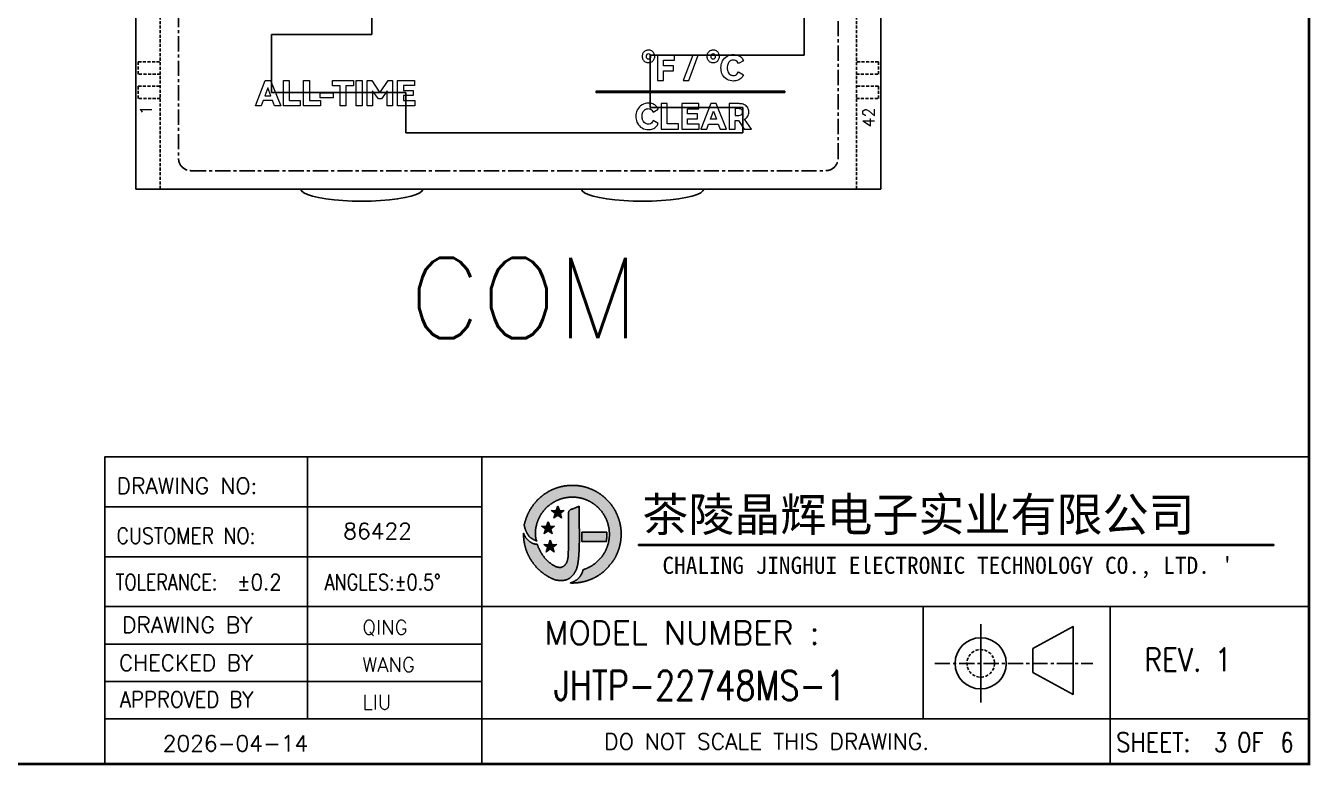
# Model space of a CAD drawing. Header units: millimetres. Extents: x 426 to 1899, y -1707 to -647.
# Drawn here: x 1060.4 to 1165.6, y -924.1 to -863.6 of the extents above; entities that cross this region are included whole.
import ezdxf
from ezdxf.enums import TextEntityAlignment as Align

# ---------------------------------------------------------------- set-up
doc = ezdxf.new("R2010")
doc.units = ezdxf.units.MM
doc.linetypes.add('CENTER', pattern=[2, 1.25, -0.25, 0.25, -0.25])
doc.linetypes.add('HIDDEN', pattern=[0.375, 0.25, -0.125])
for name, color, linetype in [('C', 1, 'Continuous'), ('COM', 1, 'Continuous'), ('SEG', 42, 'Continuous'), ('SPEC', 2, 'Continuous'), ('触摸键', 6, 'Continuous')]:
    doc.layers.add(name, color=color, linetype=linetype)
doc.styles.add('1', font='simhei_0.ttf', dxfattribs={"height": 3})
doc.styles.add('ROMANS', font='ROMANS.shx', dxfattribs={"bigfont": 'AllInOneBig.shx'})
doc.styles.get("Standard").update_dxf_attribs({"font": 'txt', "bigfont": 'AllInOneBig.shx'})

# ---------------------------------------------------------------- blocks, each defined once
blk = doc.blocks.new('3')
h = blk.add_hatch(color=150)
h.set_gradient(color1=(59, 131, 247), color2=(30, 113, 246), rotation=15, tint=0.18, name='INVCYLINDER')
edge = h.paths.add_edge_path()
edge.add_spline(control_points=[(5.763, 2.63), (5.816, 2.674), (6.505, 3.355), (6.687, 3.775), (6.957, 4.297), (7.1, 4.883), (7.1, 5.469), (7.1, 5.572), (7.095, 5.679), (7.087, 5.787), (7.008, 6.704), (6.591, 7.554), (5.912, 8.181), (5.229, 8.811), (4.34, 9.158), (3.411, 9.158), (1.74, 9.158), (0.326, 8.042), (-0.126, 6.516), (-0.126, 6.515), (-0.23, 6.195), (-0.23, 6.195), (-0.214, 6.083), (-0.195, 5.786), (0.102, 5.36), (0.244, 5.157), (0.518, 5.04), (0.715, 4.954), (0.616, 5.166), (0.612, 5.493), (0.616, 5.633), (0.701, 7.111), (1.929, 8.269), (3.411, 8.269), (4.03, 8.269), (4.617, 8.07), (5.108, 7.695), (5.423, 7.455), (5.688, 7.145), (5.876, 6.798), (6.071, 6.435), (6.184, 6.03), (6.206, 5.618), (6.209, 5.568), (6.211, 5.519), (6.211, 5.469), (6.211, 5.283), (6.192, 5.097), (6.156, 4.915), (6.155, 4.912), (6.155, 4.909), (6.154, 4.907), (5.969, 3.998), (5.345, 3.241), (4.486, 2.884), (4.394, 2.845), (4.306, 2.815), (4.218, 2.788), (4.183, 2.609), (4.009, 2.003), (3.245, 1.784), (3.301, 1.782), (3.356, 1.78), (3.411, 1.78), (4.267, 1.78), (5.102, 2.082), (5.763, 2.63)], knot_values=[0, 0, 0, 0, 1, 1, 1, 2, 2, 2, 3, 3, 3, 4, 4, 4, 5, 5, 5, 6, 6, 6, 7, 7, 7, 8, 8, 8, 9, 9, 9, 10, 10, 10, 11, 11, 11, 12, 12, 12, 13, 13, 13, 14, 14, 14, 15, 15, 15, 16, 16, 16, 17, 17, 17, 18, 18, 18, 19, 19, 19, 20, 20, 20, 21, 21, 21, 22, 22, 22, 22], degree=3, periodic=0)
h = blk.add_hatch(color=150)
h.set_gradient(color1=(44, 122, 246), color2=(30, 113, 246), rotation=15, tint=0.18, name='INVCYLINDER')
edge = h.paths.add_edge_path()
edge.add_spline(control_points=[(3.652, 2.68), (3.652, 2.68), (3.652, 2.68), (3.652, 2.68), (3.654, 2.683), (3.655, 2.686), (3.657, 2.69), (3.704, 2.785), (3.733, 2.868), (3.75, 2.921), (3.754, 2.935), (3.759, 2.948), (3.763, 2.962), (3.763, 2.964), (3.764, 2.966), (3.764, 2.967), (3.796, 3.083), (3.823, 3.221), (3.847, 3.385), (3.847, 3.385), (3.849, 3.405), (3.849, 3.405), (3.876, 3.596), (3.897, 3.823), (3.912, 4.081), (3.912, 4.081), (3.913, 4.111), (3.913, 4.111), (3.928, 4.368), (3.936, 4.64), (3.939, 4.915), (3.943, 5.151), (3.943, 5.388), (3.941, 5.618), (3.938, 6.003), (3.929, 6.366), (3.922, 6.665), (3.916, 6.944), (3.911, 7.165), (3.913, 7.282), (3.913, 7.282), (3.919, 7.585), (3.919, 7.585), (3.919, 7.585), (3.64, 7.467), (3.64, 7.467), (3.599, 7.45), (3.564, 7.432), (3.526, 7.413), (3.495, 7.398), (3.453, 7.377), (3.438, 7.375), (3.317, 7.365), (3.112, 7.302), (3.111, 6.997), (3.111, 6.997), (3.111, 6.723), (3.111, 6.723), (3.111, 6.301), (3.112, 5.483), (3.11, 4.819), (3.109, 4.361), (3.106, 4.043), (3.102, 3.898), (3.101, 3.862), (3.101, 3.837), (3.1, 3.826), (3.069, 3.576), (3.025, 3.316), (2.848, 3.132), (2.736, 3.015), (2.608, 2.958), (2.456, 2.958), (2.319, 2.958), (2.17, 3.005), (2.01, 3.097), (1.496, 3.395), (1.117, 3.843), (0.851, 4.467), (0.818, 4.546), (0.789, 4.625), (0.762, 4.704), (0.246, 4.695), (-0.101, 5.196), (-0.101, 5.196), (-0.188, 5.32), (-0.242, 5.437), (-0.277, 5.541), (-0.277, 5.517), (-0.278, 5.493), (-0.278, 5.469), (-0.278, 3.935), (0.688, 2.545), (2.127, 2.01), (2.127, 2.01), (2.458, 1.948), (2.695, 1.968), (3.231, 2.019), (3.512, 2.398), (3.652, 2.68)], knot_values=[0, 0, 0, 0, 1, 1, 1, 2, 2, 2, 3, 3, 3, 4, 4, 4, 5, 5, 5, 6, 6, 6, 7, 7, 7, 8, 8, 8, 9, 9, 9, 10, 10, 10, 11, 11, 11, 12, 12, 12, 13, 13, 13, 14, 14, 14, 15, 15, 15, 16, 16, 16, 17, 17, 17, 18, 18, 18, 19, 19, 19, 20, 20, 20, 21, 21, 21, 22, 22, 22, 23, 23, 23, 24, 24, 24, 25, 25, 25, 26, 26, 26, 27, 27, 27, 28, 28, 28, 29, 29, 29, 30, 30, 30, 31, 31, 31, 32, 32, 32, 33, 33, 33, 33], degree=3, periodic=0)
h = blk.add_hatch(color=150)
h.set_gradient(color1=(40, 119, 246), color2=(10, 96, 235), centered=1, tint=0.79, name='SPHERICAL')
edge = h.paths.add_edge_path()
edge.add_spline(control_points=[(6.019, 5.618), (6.019, 5.618), (4.128, 5.618), (4.128, 5.618), (4.13, 5.388), (4.13, 5.151), (4.127, 4.915), (4.127, 4.915), (5.968, 4.915), (5.968, 4.915), (6.005, 5.097), (6.023, 5.283), (6.023, 5.469), (6.023, 5.519), (6.021, 5.568), (6.019, 5.618)], knot_values=[0, 0, 0, 0, 1, 1, 1, 2, 2, 2, 3, 3, 3, 4, 4, 4, 5, 5, 5, 5], degree=3, periodic=0)
h = blk.add_hatch(color=150)
h.set_gradient(color1=(59, 131, 247), color2=(30, 113, 246), rotation=15, tint=0.18, name='INVCYLINDER')
h.paths.add_polyline_path([(8.414, 4.615), (8.414, 4.681), (56.419, 4.681), (56.419, 4.615)])
at = {"layer": 'SEG', "true_color": 0xe50011}
h = blk.add_hatch(color=12, dxfattribs=at)
h.dxf.hatch_style = 2
h.paths.add_polyline_path([(2.302, 7.613), (2.426, 7.272), (2.788, 7.26), (2.502, 7.037), (2.602, 6.688), (2.302, 6.891), (2.001, 6.688), (2.101, 7.037), (1.815, 7.26), (2.178, 7.272)])
h = blk.add_hatch(color=12, dxfattribs=at)
h.dxf.hatch_style = 2
h.paths.add_polyline_path([(1.744, 5.048), (1.868, 4.707), (2.23, 4.694), (1.944, 4.472), (2.044, 4.123), (1.744, 4.326), (1.443, 4.123), (1.543, 4.472), (1.257, 4.694), (1.62, 4.707)])
at = {"layer": '触摸键', "true_color": 0xe50011}
h = blk.add_hatch(color=12, dxfattribs=at)
h.dxf.hatch_style = 2
h.paths.add_polyline_path([(1.575, 6.431), (1.699, 6.091), (2.061, 6.078), (1.775, 5.855), (1.875, 5.507), (1.575, 5.709), (1.274, 5.507), (1.374, 5.855), (1.088, 6.078), (1.451, 6.091)])
at = {"color": 152, "true_color": 0x0852c9}
for points in [[(5.763, 2.63), (5.789, 2.654), (5.815, 2.678), (5.84, 2.703), (5.865, 2.728), (5.89, 2.753), (5.914, 2.779), (5.939, 2.804), (5.963, 2.829), (5.988, 2.855), (6.012, 2.881), (6.036, 2.906), (6.06, 2.932), (6.084, 2.958), (6.108, 2.984), (6.131, 3.011), (6.155, 3.037), (6.178, 3.063), (6.202, 3.09), (6.225, 3.117), (6.248, 3.143), (6.271, 3.17), (6.293, 3.197), (6.316, 3.224), (6.338, 3.252), (6.361, 3.279), (6.383, 3.307), (6.404, 3.334), (6.426, 3.362), (6.447, 3.39), (6.469, 3.419), (6.489, 3.447), (6.51, 3.476), (6.53, 3.505), (6.55, 3.534), (6.57, 3.563), (6.589, 3.593), (6.607, 3.623), (6.625, 3.654), (6.642, 3.684), (6.659, 3.716), (6.674, 3.747), (6.687, 3.775), (6.703, 3.806), (6.719, 3.838), (6.734, 3.869), (6.749, 3.901), (6.764, 3.933), (6.779, 3.966), (6.793, 3.998), (6.807, 4.03), (6.821, 4.063), (6.834, 4.096), (6.847, 4.128), (6.859, 4.161), (6.872, 4.194), (6.884, 4.228), (6.896, 4.261), (6.907, 4.294), (6.918, 4.328), (6.929, 4.362), (6.939, 4.395), (6.949, 4.429), (6.959, 4.463), (6.969, 4.497), (6.978, 4.531), (6.987, 4.565), (6.995, 4.6), (7.003, 4.634), (7.011, 4.668), (7.019, 4.703), (7.026, 4.737), (7.033, 4.772), (7.039, 4.807), (7.046, 4.841), (7.051, 4.876), (7.057, 4.911), (7.062, 4.946), (7.067, 4.981), (7.072, 5.016), (7.076, 5.051), (7.08, 5.086), (7.083, 5.121), (7.086, 5.157), (7.089, 5.192), (7.092, 5.227), (7.094, 5.262), (7.096, 5.297), (7.097, 5.333), (7.099, 5.368), (7.099, 5.403), (7.1, 5.439), (7.1, 5.469), (7.1, 5.505), (7.099, 5.54), (7.098, 5.575), (7.097, 5.61), (7.096, 5.646), (7.094, 5.681), (7.092, 5.716), (7.089, 5.751), (7.087, 5.787), (7.087, 5.787), (7.083, 5.822), (7.08, 5.857), (7.076, 5.892), (7.072, 5.927), (7.067, 5.962), (7.062, 5.997), (7.057, 6.032), (7.052, 6.067), (7.046, 6.102), (7.04, 6.137), (7.033, 6.171), (7.026, 6.206), (7.019, 6.24), (7.012, 6.275), (7.004, 6.309), (6.996, 6.344), (6.987, 6.378), (6.978, 6.412), (6.969, 6.446), (6.96, 6.48), (6.95, 6.514), (6.94, 6.548), (6.929, 6.582), (6.918, 6.615), (6.907, 6.649), (6.896, 6.682), (6.884, 6.716), (6.872, 6.749), (6.859, 6.782), (6.847, 6.815), (6.834, 6.848), (6.82, 6.88), (6.807, 6.913), (6.793, 6.945), (6.778, 6.977), (6.764, 7.01), (6.749, 7.042), (6.734, 7.074), (6.718, 7.105), (6.702, 7.137), (6.686, 7.168), (6.67, 7.199), (6.653, 7.231), (6.636, 7.262), (6.619, 7.292), (6.601, 7.323), (6.583, 7.353), (6.565, 7.384), (6.547, 7.414), (6.528, 7.444), (6.509, 7.473), (6.489, 7.503), (6.47, 7.532), (6.45, 7.561), (6.43, 7.59), (6.409, 7.619), (6.389, 7.648), (6.368, 7.676), (6.346, 7.704), (6.325, 7.732), (6.303, 7.76), (6.281, 7.787), (6.259, 7.815), (6.236, 7.842), (6.213, 7.869), (6.19, 7.896), (6.167, 7.922), (6.143, 7.948), (6.119, 7.974), (6.095, 8), (6.071, 8.026), (6.046, 8.051), (6.021, 8.076), (5.996, 8.101), (5.971, 8.126), (5.945, 8.15), (5.92, 8.174), (5.912, 8.181), (5.886, 8.205), (5.86, 8.228), (5.833, 8.252), (5.807, 8.275), (5.78, 8.298), (5.752, 8.32), (5.725, 8.342), (5.698, 8.364), (5.67, 8.386), (5.642, 8.408), (5.613, 8.429), (5.585, 8.45), (5.556, 8.471), (5.528, 8.491), (5.499, 8.511), (5.469, 8.531), (5.44, 8.551), (5.411, 8.57), (5.381, 8.589), (5.351, 8.608), (5.321, 8.626), (5.29, 8.644), (5.26, 8.662), (5.229, 8.68), (5.199, 8.697), (5.168, 8.714), (5.136, 8.731), (5.105, 8.747), (5.074, 8.763), (5.042, 8.779), (5.01, 8.794), (4.979, 8.809), (4.947, 8.824), (4.914, 8.839), (4.882, 8.853), (4.85, 8.867), (4.817, 8.881), (4.784, 8.894), (4.751, 8.907), (4.719, 8.92), (4.685, 8.932), (4.652, 8.944), (4.619, 8.956), (4.586, 8.967), (4.552, 8.978), (4.518, 8.989), (4.485, 8.999), (4.451, 9.009), (4.417, 9.019), (4.383, 9.029), (4.349, 9.038), (4.315, 9.047), (4.28, 9.055), (4.246, 9.063), (4.211, 9.071), (4.177, 9.078), (4.142, 9.086), (4.108, 9.092), (4.073, 9.099), (4.038, 9.105), (4.003, 9.111), (3.969, 9.116), (3.934, 9.121), (3.899, 9.126), (3.864, 9.131), (3.829, 9.135), (3.793, 9.139), (3.758, 9.142), (3.723, 9.145), (3.688, 9.148), (3.653, 9.151), (3.617, 9.153), (3.582, 9.154), (3.547, 9.156), (3.512, 9.157), (3.476, 9.158), (3.441, 9.158), (3.411, 9.158), (3.375, 9.158), (3.34, 9.158), (3.305, 9.157), (3.27, 9.156), (3.234, 9.154), (3.199, 9.152), (3.164, 9.15), (3.129, 9.148), (3.093, 9.145), (3.058, 9.142), (3.023, 9.138), (2.988, 9.134), (2.953, 9.13), (2.918, 9.126), (2.883, 9.121), (2.848, 9.116), (2.813, 9.11), (2.778, 9.104), (2.744, 9.098), (2.709, 9.091), (2.674, 9.084), (2.64, 9.077), (2.605, 9.07), (2.571, 9.062), (2.536, 9.054), (2.502, 9.045), (2.468, 9.036), (2.434, 9.027), (2.4, 9.018), (2.366, 9.008), (2.332, 8.997), (2.298, 8.987), (2.265, 8.976), (2.231, 8.965), (2.198, 8.954), (2.165, 8.942), (2.132, 8.93), (2.098, 8.917), (2.066, 8.904), (2.033, 8.891), (2, 8.878), (1.968, 8.864), (1.935, 8.85), (1.903, 8.836), (1.871, 8.821), (1.839, 8.806), (1.807, 8.791), (1.775, 8.775), (1.744, 8.76), (1.712, 8.743), (1.681, 8.727), (1.65, 8.71), (1.619, 8.693), (1.588, 8.676), (1.558, 8.658), (1.527, 8.64), (1.497, 8.622), (1.467, 8.603), (1.437, 8.585), (1.407, 8.565), (1.378, 8.546), (1.349, 8.526), (1.32, 8.506), (1.291, 8.486), (1.262, 8.466), (1.233, 8.445), (1.205, 8.424), (1.177, 8.403), (1.149, 8.381), (1.121, 8.359), (1.093, 8.337), (1.066, 8.315), (1.039, 8.292), (1.012, 8.269), (0.985, 8.246), (0.959, 8.223), (0.933, 8.199), (0.907, 8.175), (0.881, 8.151), (0.855, 8.127), (0.83, 8.102), (0.805, 8.077), (0.78, 8.052), (0.756, 8.027), (0.731, 8.001), (0.707, 7.976), (0.683, 7.95), (0.659, 7.923), (0.636, 7.897), (0.613, 7.87), (0.59, 7.843), (0.567, 7.816), (0.545, 7.789), (0.523, 7.761), (0.501, 7.734), (0.48, 7.706), (0.458, 7.678), (0.437, 7.649), (0.416, 7.621), (0.396, 7.592), (0.376, 7.563), (0.356, 7.534), (0.336, 7.505), (0.317, 7.475), (0.298, 7.445), (0.279, 7.415), (0.26, 7.385), (0.242, 7.355), (0.224, 7.325), (0.206, 7.294), (0.189, 7.263), (0.172, 7.233), (0.155, 7.202), (0.139, 7.17), (0.123, 7.139), (0.107, 7.107), (0.091, 7.076), (0.076, 7.044), (0.061, 7.012), (0.046, 6.98), (0.032, 6.948), (0.018, 6.915), (0.004, 6.883), (-0.009, 6.85), (-0.022, 6.817), (-0.035, 6.784), (-0.048, 6.751), (-0.06, 6.718), (-0.072, 6.685), (-0.083, 6.651), (-0.094, 6.618), (-0.105, 6.584), (-0.116, 6.551), (-0.126, 6.517), (-0.126, 6.516), (-0.137, 6.482), (-0.148, 6.449), (-0.159, 6.415), (-0.17, 6.381), (-0.181, 6.348), (-0.192, 6.314), (-0.202, 6.281), (-0.213, 6.247), (-0.224, 6.214), (-0.23, 6.195), (-0.226, 6.16), (-0.221, 6.125), (-0.215, 6.09), (-0.209, 6.055), (-0.202, 6.02), (-0.194, 5.986), (-0.186, 5.952), (-0.176, 5.918), (-0.166, 5.884), (-0.155, 5.851), (-0.143, 5.817), (-0.13, 5.784), (-0.117, 5.752), (-0.103, 5.719), (-0.088, 5.687), (-0.073, 5.655), (-0.057, 5.624), (-0.041, 5.592), (-0.024, 5.561), (-0.007, 5.531), (0.011, 5.5), (0.03, 5.47), (0.049, 5.44), (0.068, 5.411), (0.087, 5.381), (0.102, 5.36), (0.123, 5.331), (0.146, 5.304), (0.17, 5.278), (0.195, 5.253), (0.222, 5.23), (0.249, 5.207), (0.277, 5.186), (0.306, 5.165), (0.335, 5.146), (0.365, 5.127), (0.395, 5.109), (0.426, 5.091), (0.457, 5.074), (0.488, 5.058), (0.52, 5.042), (0.552, 5.027), (0.584, 5.012), (0.616, 4.998), (0.648, 4.983), (0.68, 4.969), (0.713, 4.955), (0.715, 4.954), (0.701, 4.986), (0.689, 5.019), (0.678, 5.053), (0.668, 5.087), (0.659, 5.121), (0.652, 5.155), (0.645, 5.19), (0.639, 5.225), (0.634, 5.26), (0.63, 5.295), (0.626, 5.33), (0.623, 5.365), (0.62, 5.4), (0.618, 5.436), (0.617, 5.471), (0.616, 5.506), (0.615, 5.541), (0.615, 5.577), (0.616, 5.612), (0.616, 5.633), (0.618, 5.668), (0.621, 5.703), (0.624, 5.739), (0.628, 5.774), (0.632, 5.809), (0.636, 5.844), (0.641, 5.879), (0.647, 5.914), (0.652, 5.948), (0.658, 5.983), (0.665, 6.018), (0.672, 6.052), (0.68, 6.087), (0.688, 6.121), (0.696, 6.156), (0.705, 6.19), (0.714, 6.224), (0.724, 6.258), (0.734, 6.292), (0.745, 6.325), (0.756, 6.359), (0.767, 6.392), (0.779, 6.426), (0.791, 6.459), (0.804, 6.492), (0.817, 6.524), (0.831, 6.557), (0.844, 6.589), (0.859, 6.622), (0.874, 6.654), (0.889, 6.686), (0.904, 6.717), (0.92, 6.749), (0.937, 6.78), (0.953, 6.811), (0.971, 6.842), (0.988, 6.873), (1.006, 6.903), (1.024, 6.933), (1.043, 6.963), (1.062, 6.993), (1.081, 7.023), (1.101, 7.052), (1.121, 7.081), (1.142, 7.109), (1.163, 7.138), (1.184, 7.166), (1.206, 7.194), (1.228, 7.222), (1.25, 7.249), (1.273, 7.276), (1.296, 7.303), (1.319, 7.329), (1.343, 7.356), (1.367, 7.382), (1.391, 7.407), (1.416, 7.433), (1.44, 7.458), (1.466, 7.482), (1.491, 7.507), (1.517, 7.531), (1.543, 7.554), (1.57, 7.578), (1.596, 7.601), (1.623, 7.624), (1.651, 7.646), (1.678, 7.668), (1.706, 7.69), (1.734, 7.711), (1.763, 7.732), (1.791, 7.753), (1.82, 7.773), (1.85, 7.793), (1.879, 7.812), (1.909, 7.831), (1.938, 7.85), (1.969, 7.869), (1.999, 7.887), (2.03, 7.904), (2.06, 7.922), (2.091, 7.938), (2.123, 7.955), (2.154, 7.971), (2.186, 7.987), (2.217, 8.002), (2.25, 8.017), (2.282, 8.031), (2.314, 8.045), (2.347, 8.059), (2.379, 8.072), (2.412, 8.085), (2.445, 8.097), (2.479, 8.109), (2.512, 8.121), (2.545, 8.132), (2.579, 8.143), (2.613, 8.153), (2.647, 8.163), (2.681, 8.172), (2.715, 8.181), (2.749, 8.19), (2.784, 8.198), (2.818, 8.206), (2.853, 8.213), (2.887, 8.22), (2.922, 8.226), (2.957, 8.232), (2.992, 8.238), (3.027, 8.243), (3.062, 8.247), (3.097, 8.251), (3.132, 8.255), (3.167, 8.258), (3.202, 8.261), (3.237, 8.264), (3.273, 8.265), (3.308, 8.267), (3.343, 8.268), (3.378, 8.269), (3.411, 8.269), (3.446, 8.269), (3.482, 8.268), (3.517, 8.267), (3.552, 8.265), (3.587, 8.263), (3.623, 8.261), (3.658, 8.258), (3.693, 8.255), (3.728, 8.251), (3.763, 8.247), (3.798, 8.243), (3.833, 8.237), (3.868, 8.232), (3.903, 8.226), (3.937, 8.22), (3.972, 8.213), (4.007, 8.206), (4.041, 8.198), (4.075, 8.19), (4.11, 8.181), (4.144, 8.172), (4.178, 8.163), (4.212, 8.153), (4.246, 8.143), (4.279, 8.132), (4.313, 8.121), (4.346, 8.109), (4.379, 8.097), (4.412, 8.085), (4.445, 8.072), (4.478, 8.059), (4.51, 8.045), (4.543, 8.031), (4.575, 8.016), (4.607, 8.001), (4.639, 7.986), (4.67, 7.97), (4.702, 7.954), (4.733, 7.938), (4.764, 7.921), (4.795, 7.903), (4.825, 7.886), (4.856, 7.868), (4.886, 7.849), (4.916, 7.83), (4.945, 7.811), (4.975, 7.791), (5.004, 7.771), (5.033, 7.751), (5.061, 7.73), (5.089, 7.709), (5.108, 7.695), (5.136, 7.674), (5.164, 7.652), (5.191, 7.629), (5.218, 7.607), (5.245, 7.584), (5.272, 7.56), (5.298, 7.537), (5.324, 7.513), (5.349, 7.488), (5.375, 7.464), (5.4, 7.439), (5.424, 7.414), (5.449, 7.388), (5.473, 7.362), (5.496, 7.336), (5.52, 7.31), (5.543, 7.283), (5.566, 7.256), (5.588, 7.229), (5.61, 7.201), (5.632, 7.173), (5.653, 7.145), (5.674, 7.117), (5.695, 7.088), (5.715, 7.059), (5.735, 7.03), (5.754, 7.001), (5.774, 6.971), (5.792, 6.941), (5.811, 6.911), (5.829, 6.881), (5.847, 6.85), (5.864, 6.819), (5.876, 6.798), (5.892, 6.767), (5.908, 6.735), (5.924, 6.704), (5.94, 6.672), (5.955, 6.64), (5.969, 6.608), (5.983, 6.575), (5.997, 6.543), (6.01, 6.51), (6.023, 6.477), (6.036, 6.444), (6.048, 6.411), (6.059, 6.378), (6.07, 6.344), (6.081, 6.31), (6.092, 6.277), (6.101, 6.243), (6.111, 6.209), (6.12, 6.175), (6.129, 6.14), (6.137, 6.106), (6.145, 6.072), (6.152, 6.037), (6.159, 6.003), (6.165, 5.968), (6.171, 5.933), (6.177, 5.898), (6.182, 5.863), (6.187, 5.828), (6.191, 5.793), (6.195, 5.758), (6.199, 5.723), (6.201, 5.688), (6.204, 5.653), (6.206, 5.618), (6.208, 5.582), (6.209, 5.547), (6.21, 5.512), (6.211, 5.477), (6.211, 5.469), (6.211, 5.434), (6.21, 5.399), (6.209, 5.363), (6.207, 5.328), (6.205, 5.293), (6.203, 5.258), (6.2, 5.222), (6.197, 5.187), (6.193, 5.152), (6.189, 5.117), (6.184, 5.082), (6.179, 5.047), (6.173, 5.012), (6.167, 4.977), (6.161, 4.943), (6.156, 4.915), (6.154, 4.907), (6.147, 4.872), (6.139, 4.838), (6.131, 4.803), (6.122, 4.769), (6.113, 4.735), (6.104, 4.701), (6.094, 4.667), (6.084, 4.633), (6.073, 4.6), (6.062, 4.566), (6.05, 4.533), (6.038, 4.5), (6.026, 4.466), (6.013, 4.434), (6, 4.401), (5.986, 4.368), (5.972, 4.336), (5.958, 4.304), (5.943, 4.272), (5.928, 4.24), (5.912, 4.208), (5.896, 4.177), (5.879, 4.146), (5.863, 4.115), (5.845, 4.084), (5.828, 4.053), (5.81, 4.023), (5.791, 3.993), (5.772, 3.963), (5.753, 3.933), (5.734, 3.904), (5.714, 3.875), (5.693, 3.846), (5.673, 3.817), (5.652, 3.789), (5.63, 3.761), (5.609, 3.733), (5.587, 3.705), (5.564, 3.678), (5.541, 3.651), (5.518, 3.624), (5.495, 3.598), (5.471, 3.572), (5.447, 3.546), (5.423, 3.521), (5.398, 3.495), (5.373, 3.47), (5.347, 3.446), (5.322, 3.422), (5.296, 3.398), (5.269, 3.374), (5.243, 3.351), (5.216, 3.328), (5.189, 3.305), (5.161, 3.283), (5.134, 3.261), (5.106, 3.24), (5.077, 3.219), (5.049, 3.198), (5.02, 3.177), (4.991, 3.157), (4.962, 3.138), (4.932, 3.118), (4.902, 3.099), (4.872, 3.081), (4.842, 3.062), (4.812, 3.045), (4.781, 3.027), (4.75, 3.01), (4.719, 2.993), (4.688, 2.977), (4.656, 2.961), (4.624, 2.946), (4.592, 2.931), (4.56, 2.916), (4.528, 2.902), (4.496, 2.888), (4.486, 2.884), (4.453, 2.87), (4.42, 2.857), (4.387, 2.845), (4.354, 2.833), (4.321, 2.821), (4.288, 2.81), (4.254, 2.799), (4.22, 2.788), (4.218, 2.788), (4.21, 2.753), (4.202, 2.719), (4.192, 2.685), (4.182, 2.651), (4.17, 2.618), (4.158, 2.585), (4.145, 2.552), (4.13, 2.52), (4.115, 2.488), (4.1, 2.456), (4.083, 2.425), (4.065, 2.394), (4.047, 2.364), (4.028, 2.335), (4.008, 2.305), (3.987, 2.277), (3.966, 2.249), (3.943, 2.222), (3.92, 2.195), (3.896, 2.169), (3.872, 2.143), (3.847, 2.119), (3.821, 2.095), (3.794, 2.071), (3.767, 2.049), (3.739, 2.027), (3.711, 2.006), (3.682, 1.985), (3.653, 1.966), (3.623, 1.947), (3.593, 1.929), (3.562, 1.912), (3.53, 1.896), (3.499, 1.88), (3.467, 1.865), (3.434, 1.851), (3.402, 1.838), (3.369, 1.825), (3.336, 1.813), (3.302, 1.802), (3.268, 1.791), (3.245, 1.784), (3.28, 1.783), (3.315, 1.782), (3.351, 1.781), (3.386, 1.78), (3.411, 1.78), (3.446, 1.78), (3.481, 1.781), (3.517, 1.782), (3.552, 1.783), (3.587, 1.784), (3.622, 1.786), (3.658, 1.788), (3.693, 1.791), (3.728, 1.794), (3.763, 1.797), (3.798, 1.801), (3.833, 1.805), (3.869, 1.809), (3.904, 1.813), (3.938, 1.818), (3.973, 1.824), (4.008, 1.829), (4.043, 1.835), (4.078, 1.841), (4.113, 1.848), (4.147, 1.855), (4.182, 1.862), (4.216, 1.87), (4.251, 1.878), (4.285, 1.886), (4.319, 1.894), (4.353, 1.903), (4.387, 1.913), (4.421, 1.922), (4.455, 1.932), (4.489, 1.942), (4.523, 1.953), (4.556, 1.964), (4.59, 1.975), (4.623, 1.986), (4.657, 1.998), (4.69, 2.01), (4.723, 2.023), (4.756, 2.035), (4.789, 2.048), (4.821, 2.062), (4.854, 2.075), (4.886, 2.089), (4.918, 2.104), (4.951, 2.118), (4.983, 2.133), (5.014, 2.149), (5.046, 2.164), (5.078, 2.18), (5.109, 2.196), (5.14, 2.212), (5.171, 2.229), (5.202, 2.246), (5.233, 2.263), (5.264, 2.281), (5.294, 2.299), (5.325, 2.317), (5.355, 2.336), (5.385, 2.354), (5.414, 2.373), (5.444, 2.393), (5.473, 2.412), (5.502, 2.432), (5.531, 2.452), (5.56, 2.473), (5.589, 2.494), (5.617, 2.515), (5.645, 2.536), (5.673, 2.557), (5.701, 2.579), (5.729, 2.601), (5.756, 2.623)], [(3.652, 2.68), (3.652, 2.68), (3.657, 2.69), (3.672, 2.721), (3.687, 2.754), (3.7, 2.786), (3.714, 2.819), (3.726, 2.852), (3.738, 2.885), (3.749, 2.918), (3.75, 2.921), (3.76, 2.955), (3.763, 2.962), (3.764, 2.967), (3.773, 3.001), (3.782, 3.035), (3.79, 3.07), (3.797, 3.104), (3.805, 3.139), (3.812, 3.173), (3.818, 3.208), (3.824, 3.243), (3.83, 3.278), (3.836, 3.313), (3.841, 3.347), (3.846, 3.382), (3.847, 3.385), (3.849, 3.405), (3.854, 3.44), (3.858, 3.475), (3.863, 3.51), (3.867, 3.545), (3.871, 3.58), (3.875, 3.615), (3.878, 3.65), (3.882, 3.685), (3.885, 3.72), (3.888, 3.755), (3.891, 3.791), (3.894, 3.826), (3.897, 3.861), (3.9, 3.896), (3.902, 3.931), (3.905, 3.967), (3.907, 4.002), (3.909, 4.037), (3.911, 4.072), (3.912, 4.081), (3.913, 4.111), (3.915, 4.146), (3.917, 4.182), (3.919, 4.217), (3.921, 4.252), (3.922, 4.288), (3.924, 4.323), (3.925, 4.358), (3.927, 4.393), (3.928, 4.429), (3.929, 4.464), (3.93, 4.499), (3.931, 4.535), (3.932, 4.57), (3.933, 4.605), (3.934, 4.64), (3.935, 4.676), (3.936, 4.711), (3.937, 4.746), (3.937, 4.782), (3.938, 4.817), (3.938, 4.852), (3.939, 4.888), (3.939, 4.915), (3.94, 4.95), (3.94, 4.986), (3.941, 5.021), (3.941, 5.056), (3.941, 5.091), (3.941, 5.127), (3.942, 5.162), (3.942, 5.197), (3.942, 5.233), (3.942, 5.268), (3.942, 5.303), (3.942, 5.339), (3.942, 5.374), (3.942, 5.409), (3.942, 5.445), (3.942, 5.48), (3.941, 5.515), (3.941, 5.55), (3.941, 5.586), (3.941, 5.618), (3.94, 5.653), (3.94, 5.688), (3.94, 5.724), (3.939, 5.759), (3.939, 5.794), (3.938, 5.829), (3.938, 5.865), (3.937, 5.9), (3.937, 5.935), (3.936, 5.971), (3.936, 6.006), (3.935, 6.041), (3.935, 6.077), (3.934, 6.112), (3.933, 6.147), (3.933, 6.183), (3.932, 6.218), (3.931, 6.253), (3.931, 6.288), (3.93, 6.324), (3.929, 6.359), (3.928, 6.394), (3.928, 6.43), (3.927, 6.465), (3.926, 6.5), (3.925, 6.536), (3.925, 6.571), (3.924, 6.606), (3.923, 6.641), (3.922, 6.665), (3.922, 6.7), (3.921, 6.735), (3.92, 6.771), (3.919, 6.806), (3.918, 6.841), (3.918, 6.876), (3.917, 6.912), (3.916, 6.947), (3.916, 6.982), (3.915, 7.018), (3.914, 7.053), (3.914, 7.088), (3.913, 7.124), (3.913, 7.159), (3.913, 7.194), (3.913, 7.23), (3.913, 7.265), (3.913, 7.282), (3.919, 7.585), (3.64, 7.467), (3.608, 7.453), (3.576, 7.438), (3.544, 7.422), (3.526, 7.413), (3.495, 7.398), (3.462, 7.383), (3.438, 7.375), (3.403, 7.371), (3.369, 7.364), (3.335, 7.354), (3.302, 7.342), (3.27, 7.325), (3.241, 7.306), (3.214, 7.283), (3.19, 7.257), (3.169, 7.229), (3.152, 7.198), (3.138, 7.165), (3.128, 7.132), (3.12, 7.097), (3.115, 7.062), (3.112, 7.027), (3.111, 6.997), (3.111, 6.723), (3.111, 6.687), (3.111, 6.652), (3.111, 6.617), (3.111, 6.581), (3.111, 6.546), (3.111, 6.511), (3.111, 6.476), (3.111, 6.44), (3.111, 6.405), (3.111, 6.37), (3.111, 6.334), (3.111, 6.299), (3.111, 6.264), (3.111, 6.228), (3.111, 6.193), (3.111, 6.158), (3.111, 6.122), (3.111, 6.087), (3.111, 6.052), (3.111, 6.017), (3.111, 5.981), (3.111, 5.946), (3.111, 5.911), (3.111, 5.875), (3.111, 5.84), (3.111, 5.805), (3.111, 5.769), (3.111, 5.734), (3.111, 5.699), (3.111, 5.663), (3.111, 5.628), (3.111, 5.593), (3.111, 5.558), (3.111, 5.522), (3.111, 5.487), (3.111, 5.452), (3.111, 5.416), (3.111, 5.381), (3.111, 5.346), (3.111, 5.31), (3.111, 5.275), (3.111, 5.24), (3.111, 5.204), (3.111, 5.169), (3.111, 5.134), (3.111, 5.098), (3.111, 5.063), (3.11, 5.028), (3.11, 4.993), (3.11, 4.957), (3.11, 4.922), (3.11, 4.887), (3.11, 4.851), (3.11, 4.819), (3.11, 4.783), (3.11, 4.748), (3.11, 4.713), (3.109, 4.677), (3.109, 4.642), (3.109, 4.607), (3.109, 4.571), (3.109, 4.536), (3.109, 4.501), (3.109, 4.465), (3.108, 4.43), (3.108, 4.395), (3.108, 4.36), (3.108, 4.324), (3.107, 4.289), (3.107, 4.254), (3.107, 4.218), (3.106, 4.183), (3.106, 4.148), (3.106, 4.112), (3.105, 4.077), (3.105, 4.042), (3.104, 4.006), (3.104, 3.971), (3.103, 3.936), (3.102, 3.901), (3.102, 3.898), (3.101, 3.863), (3.1, 3.828), (3.1, 3.826), (3.095, 3.791), (3.091, 3.756), (3.086, 3.721), (3.08, 3.686), (3.075, 3.652), (3.068, 3.617), (3.061, 3.582), (3.054, 3.548), (3.045, 3.514), (3.036, 3.479), (3.026, 3.446), (3.015, 3.412), (3.002, 3.379), (2.989, 3.347), (2.974, 3.315), (2.958, 3.283), (2.94, 3.253), (2.921, 3.223), (2.901, 3.194), (2.879, 3.166), (2.855, 3.14), (2.848, 3.132), (2.823, 3.107), (2.796, 3.083), (2.769, 3.061), (2.74, 3.041), (2.71, 3.022), (2.678, 3.006), (2.646, 2.992), (2.612, 2.981), (2.578, 2.972), (2.544, 2.965), (2.509, 2.961), (2.473, 2.959), (2.456, 2.958), (2.421, 2.959), (2.386, 2.962), (2.351, 2.967), (2.316, 2.974), (2.282, 2.982), (2.248, 2.991), (2.214, 3.002), (2.181, 3.014), (2.148, 3.028), (2.116, 3.042), (2.084, 3.057), (2.053, 3.074), (2.022, 3.091), (2.01, 3.097), (1.98, 3.115), (1.95, 3.134), (1.92, 3.152), (1.89, 3.171), (1.861, 3.191), (1.831, 3.211), (1.802, 3.231), (1.774, 3.252), (1.746, 3.273), (1.718, 3.294), (1.69, 3.316), (1.662, 3.338), (1.635, 3.361), (1.609, 3.384), (1.582, 3.407), (1.556, 3.431), (1.53, 3.455), (1.505, 3.48), (1.48, 3.505), (1.455, 3.53), (1.431, 3.555), (1.406, 3.581), (1.383, 3.607), (1.359, 3.634), (1.336, 3.661), (1.314, 3.688), (1.292, 3.715), (1.27, 3.743), (1.248, 3.771), (1.227, 3.799), (1.206, 3.828), (1.186, 3.856), (1.166, 3.885), (1.146, 3.915), (1.126, 3.944), (1.107, 3.974), (1.089, 4.004), (1.07, 4.034), (1.052, 4.064), (1.035, 4.095), (1.017, 4.126), (1, 4.157), (0.984, 4.188), (0.967, 4.219), (0.951, 4.251), (0.936, 4.282), (0.92, 4.314), (0.905, 4.346), (0.89, 4.378), (0.876, 4.41), (0.862, 4.443), (0.851, 4.467), (0.838, 4.5), (0.824, 4.532), (0.812, 4.565), (0.799, 4.598), (0.787, 4.631), (0.776, 4.665), (0.764, 4.698), (0.762, 4.704), (0.727, 4.704), (0.692, 4.706), (0.656, 4.709), (0.621, 4.714), (0.587, 4.721), (0.552, 4.729), (0.518, 4.738), (0.485, 4.748), (0.451, 4.76), (0.419, 4.774), (0.386, 4.788), (0.355, 4.803), (0.323, 4.82), (0.293, 4.837), (0.263, 4.856), (0.233, 4.875), (0.204, 4.896), (0.176, 4.917), (0.148, 4.938), (0.121, 4.961), (0.094, 4.984), (0.068, 5.008), (0.043, 5.032), (0.018, 5.057), (-0.007, 5.083), (-0.03, 5.109), (-0.053, 5.136), (-0.076, 5.163), (-0.097, 5.191), (-0.101, 5.196), (-0.121, 5.226), (-0.14, 5.255), (-0.159, 5.285), (-0.176, 5.316), (-0.193, 5.347), (-0.209, 5.378), (-0.225, 5.41), (-0.239, 5.442), (-0.253, 5.475), (-0.265, 5.508), (-0.277, 5.541), (-0.278, 5.506), (-0.278, 5.47), (-0.278, 5.469), (-0.278, 5.434), (-0.278, 5.399), (-0.277, 5.363), (-0.276, 5.328), (-0.274, 5.293), (-0.272, 5.257), (-0.27, 5.222), (-0.267, 5.187), (-0.265, 5.152), (-0.261, 5.117), (-0.258, 5.082), (-0.254, 5.046), (-0.25, 5.011), (-0.245, 4.976), (-0.24, 4.941), (-0.235, 4.907), (-0.229, 4.872), (-0.223, 4.837), (-0.217, 4.802), (-0.21, 4.767), (-0.203, 4.733), (-0.196, 4.698), (-0.188, 4.664), (-0.181, 4.629), (-0.172, 4.595), (-0.164, 4.561), (-0.155, 4.527), (-0.145, 4.493), (-0.136, 4.459), (-0.126, 4.425), (-0.116, 4.391), (-0.105, 4.357), (-0.094, 4.324), (-0.083, 4.29), (-0.072, 4.257), (-0.06, 4.224), (-0.048, 4.19), (-0.035, 4.157), (-0.022, 4.124), (-0.009, 4.092), (0.004, 4.059), (0.018, 4.026), (0.032, 3.994), (0.046, 3.962), (0.061, 3.93), (0.076, 3.898), (0.091, 3.866), (0.107, 3.834), (0.123, 3.803), (0.139, 3.771), (0.155, 3.74), (0.172, 3.709), (0.189, 3.678), (0.206, 3.647), (0.224, 3.617), (0.242, 3.586), (0.26, 3.556), (0.279, 3.526), (0.297, 3.496), (0.316, 3.466), (0.336, 3.437), (0.355, 3.407), (0.375, 3.378), (0.395, 3.349), (0.416, 3.32), (0.437, 3.292), (0.458, 3.263), (0.479, 3.235), (0.5, 3.207), (0.522, 3.179), (0.544, 3.152), (0.566, 3.124), (0.589, 3.097), (0.612, 3.07), (0.635, 3.044), (0.658, 3.017), (0.682, 2.991), (0.706, 2.965), (0.73, 2.939), (0.754, 2.913), (0.778, 2.888), (0.803, 2.863), (0.828, 2.838), (0.854, 2.813), (0.879, 2.789), (0.905, 2.765), (0.931, 2.741), (0.957, 2.717), (0.983, 2.694), (1.01, 2.67), (1.037, 2.647), (1.064, 2.625), (1.091, 2.602), (1.119, 2.58), (1.146, 2.558), (1.174, 2.537), (1.202, 2.515), (1.231, 2.494), (1.259, 2.473), (1.288, 2.453), (1.317, 2.433), (1.346, 2.413), (1.375, 2.393), (1.405, 2.374), (1.434, 2.354), (1.464, 2.336), (1.494, 2.317), (1.525, 2.299), (1.555, 2.281), (1.586, 2.263), (1.616, 2.246), (1.647, 2.229), (1.678, 2.212), (1.709, 2.195), (1.741, 2.179), (1.772, 2.163), (1.804, 2.148), (1.836, 2.132), (1.868, 2.117), (1.9, 2.103), (1.932, 2.088), (1.965, 2.074), (1.997, 2.061), (2.03, 2.047), (2.063, 2.034), (2.096, 2.021), (2.127, 2.01), (2.162, 2.004), (2.197, 1.998), (2.231, 1.993), (2.266, 1.988), (2.301, 1.984), (2.337, 1.98), (2.372, 1.976), (2.407, 1.973), (2.442, 1.97), (2.477, 1.968), (2.513, 1.966), (2.548, 1.965), (2.583, 1.964), (2.618, 1.965), (2.654, 1.966), (2.689, 1.968), (2.695, 1.968), (2.73, 1.972), (2.765, 1.977), (2.8, 1.983), (2.835, 1.99), (2.869, 1.998), (2.903, 2.007), (2.937, 2.017), (2.97, 2.028), (3.003, 2.041), (3.036, 2.054), (3.068, 2.069), (3.1, 2.085), (3.131, 2.101), (3.161, 2.119), (3.191, 2.138), (3.221, 2.157), (3.249, 2.178), (3.277, 2.2), (3.305, 2.222), (3.331, 2.245), (3.357, 2.269), (3.382, 2.294), (3.407, 2.319), (3.43, 2.346), (3.453, 2.372), (3.476, 2.4), (3.497, 2.428), (3.518, 2.456), (3.538, 2.485), (3.558, 2.514), (3.577, 2.544), (3.595, 2.575), (3.613, 2.605), (3.629, 2.636), (3.646, 2.668)], [(6.019, 5.618), (4.128, 5.618), (4.128, 5.582), (4.129, 5.547), (4.129, 5.512), (4.129, 5.476), (4.129, 5.441), (4.129, 5.406), (4.129, 5.37), (4.129, 5.335), (4.129, 5.3), (4.129, 5.265), (4.129, 5.229), (4.129, 5.194), (4.129, 5.159), (4.129, 5.123), (4.129, 5.088), (4.128, 5.053), (4.128, 5.017), (4.128, 4.982), (4.127, 4.947), (4.127, 4.915), (5.968, 4.915), (5.975, 4.95), (5.981, 4.984), (5.987, 5.019), (5.992, 5.054), (5.997, 5.089), (6.002, 5.124), (6.006, 5.159), (6.01, 5.194), (6.013, 5.229), (6.016, 5.264), (6.018, 5.3), (6.02, 5.335), (6.022, 5.37), (6.023, 5.406), (6.023, 5.441), (6.023, 5.469), (6.023, 5.504), (6.022, 5.54), (6.021, 5.575), (6.019, 5.61)]]:
    blk.add_lwpolyline(points, close=True, dxfattribs=at)
blk.add_lwpolyline([(8.414, 4.615), (8.414, 4.681), (56.419, 4.681), (56.419, 4.615)], close=True)
at = {"layer": 'SEG', "color": 1, "lineweight": 0}
for points in [[(2.302, 7.613), (2.426, 7.272), (2.788, 7.26), (2.502, 7.037), (2.602, 6.688), (2.302, 6.891), (2.001, 6.688), (2.101, 7.037), (1.815, 7.26), (2.178, 7.272)], [(1.575, 6.431), (1.699, 6.091), (2.061, 6.078), (1.775, 5.855), (1.875, 5.507), (1.575, 5.709), (1.274, 5.507), (1.374, 5.855), (1.088, 6.078), (1.451, 6.091)], [(1.744, 5.048), (1.868, 4.707), (2.23, 4.694), (1.944, 4.472), (2.044, 4.123), (1.744, 4.326), (1.443, 4.123), (1.543, 4.472), (1.257, 4.694), (1.62, 4.707)]]:
    blk.add_lwpolyline(points, close=True, dxfattribs=at)
at = {"layer": 'C', "color": 4, "style": '1'}
blk.add_text('茶陵晶辉电子实业有限公司', height=2.55079, dxfattribs=at).set_placement((8.692, 5.684))
at = {"layer": 'SPEC', "color": 4, "style": '1'}
blk.add_text("CHALING JINGHUI ElECTRONIC TECHNOLOGY CO., LTD. '", height=1.29408, dxfattribs=at).set_placement((10.218, 2.473))

msp = doc.modelspace()

# ---------------------------------------------------------------- linework, layer by layer
msp.add_lwpolyline([(1130.46, -791.931), (1130.46, -876.931), (1069.46, -876.931), (1069.46, -791.931)], close=True)
at = {"linetype": 'HIDDEN'}
for points in [[(1071.46, -876.931), (1071.46, -791.931)], [(1128.46, -876.931), (1128.46, -791.931)], [(1071.46, -867.527), (1069.66, -867.527), (1069.66, -866.527), (1071.46, -866.527)], [(1128.46, -867.527), (1130.26, -867.527), (1130.26, -866.527), (1128.46, -866.527)], [(1071.46, -869.527), (1069.66, -869.527), (1069.66, -868.527), (1071.46, -868.527)], [(1128.46, -869.527), (1130.26, -869.527), (1130.26, -868.527), (1128.46, -868.527)]]:
    msp.add_lwpolyline(points, dxfattribs=at)
at = {"linetype": 'CENTER'}
msp.add_lwpolyline([(1125.96, -793.431), (1073.96, -793.431, 0.4142136), (1072.96, -794.431), (1072.96, -874.431, 0.4142136), (1073.96, -875.431), (1125.96, -875.431, 0.4142136), (1126.96, -874.431), (1126.96, -794.431, 0.4142136)], format="xyb", close=True, dxfattribs=at)
at = {"lineweight": 9}
for points in [[(1111.175, -865.633, 0.1359905), (1110.988, -865.818, 0.1344691), (1110.92, -866.08, 0.136373), (1110.988, -866.338, 0.1333152), (1111.175, -866.521, 0.1321466), (1111.437, -866.588, 0.1320037), (1111.703, -866.521, 0.1365666), (1111.885, -866.338, 0.1325459), (1111.951, -866.08, 0.1297247), (1111.885, -865.817, 0.1380322), (1111.703, -865.633, 0.1336186), (1111.437, -865.565, 0.1312145)], [(1116.473, -865.633, 0.1359905), (1116.286, -865.818, 0.1344691), (1116.217, -866.08, 0.136373), (1116.286, -866.338, 0.1333152), (1116.473, -866.521, 0.1321466), (1116.735, -866.588, 0.1320037), (1117, -866.521, 0.1365666), (1117.183, -866.338, 0.1325459), (1117.249, -866.08, 0.1297247), (1117.183, -865.817, 0.1380322), (1117, -865.633, 0.1336186), (1116.735, -865.565, 0.1312145)], [(1111.298, -866.223, 0.2166473), (1111.437, -866.28, 0.2117957), (1111.578, -866.223, 0.2020834), (1111.634, -866.08, 0.2006553), (1111.578, -865.933, 0.21318), (1111.437, -865.874, 0.2197138), (1111.298, -865.931, 0.1924677), (1111.245, -866.08, 0.1969429)], [(1116.596, -866.223, 0.2166473), (1116.735, -866.28, 0.2117957), (1116.876, -866.223, 0.2020834), (1116.932, -866.08, 0.2006553), (1116.876, -865.933, 0.21318), (1116.735, -865.874, 0.2197138), (1116.596, -865.931, 0.1924677), (1116.543, -866.08, 0.1969429)], [(1118.713, -867.492, 0.0668135), (1118.798, -867.349), (1119.206, -867.589, -0.1120206), (1119.049, -867.841, -0.1041237), (1118.771, -868.026, -0.0974075), (1118.398, -868.094, -0.133353), (1117.88, -867.96, -0.1391598), (1117.509, -867.579, -0.1069255), (1117.377, -867.127, -0.0442833), (1117.378, -866.871, -0.1043221), (1117.509, -866.44, -0.1388366), (1117.88, -866.06, -0.1328748), (1118.398, -865.926, -0.0990908), (1118.771, -865.994, -0.1057829), (1119.049, -866.178, -0.1135729), (1119.206, -866.431), (1118.798, -866.671, 0.0863574), (1118.691, -866.502, 0.2171688), (1118.386, -866.374, 0.1523582), (1118.133, -866.45, 0.1374169), (1117.953, -866.67, 0.1083703), (1117.886, -867.009, 0.0233096), (1117.89, -867.103, 0.0865421), (1117.953, -867.349, 0.0300039), (1117.99, -867.417, 0.1101041), (1118.133, -867.57, 0.1518548), (1118.386, -867.646, 0.2397)], [(1110.406, -870.849, 0.0442833), (1110.404, -871.105, 0.1069255), (1110.537, -871.556, 0.1391598), (1110.908, -871.938, 0.133353), (1111.425, -872.072, 0.0974075), (1111.798, -872.003, 0.1041237), (1112.077, -871.819, 0.1120206), (1112.234, -871.566), (1111.825, -871.326, -0.0668135), (1111.741, -871.47, -0.2397), (1111.414, -871.623, -0.1518548), (1111.161, -871.548, -0.1101041), (1111.017, -871.395, -0.0300039), (1110.981, -871.326, -0.0865421), (1110.918, -871.08, -0.0233096), (1110.914, -870.986, -0.1083703), (1110.981, -870.648, -0.1374169), (1111.161, -870.428, -0.1523582), (1111.414, -870.352, -0.2171688), (1111.719, -870.48, -0.0863574), (1111.825, -870.649), (1112.234, -870.409, 0.1135729), (1112.077, -870.156, 0.1057829), (1111.798, -869.972, 0.0990908), (1111.425, -869.903, 0.1328748), (1110.908, -870.037, 0.1388366), (1110.537, -870.418, 0.1043221)], [(1118.052, -869.943), (1118.052, -872.035), (1118.541, -872.035), (1118.541, -871.326), (1118.818, -871.326), (1119.281, -872.032), (1119.861, -872.035), (1119.298, -871.223, 0.1403886), (1119.569, -870.983, 0.1431559), (1119.664, -870.635, 0.1483948), (1119.561, -870.272, 0.1474593), (1119.265, -870.029, 0.086219), (1118.923, -869.947, 0.019145), (1118.812, -869.943)], [(1118.541, -870.918), (1118.755, -870.918, 0.026963), (1118.833, -870.914, 0.1024666), (1119.033, -870.853, 0.2521768), (1119.146, -870.681, 0.0724602), (1119.144, -870.577, 0.2563481), (1119.01, -870.401, 0.0344911), (1118.963, -870.382, 0.0758639), (1118.755, -870.355), (1118.541, -870.355)]]:
    msp.add_lwpolyline(points, format="xyb", close=True, dxfattribs=at)
for points in [[(1112.171, -865.966), (1112.171, -868.057), (1112.66, -868.057), (1112.66, -867.271), (1113.477, -867.271), (1113.477, -866.849), (1112.66, -866.849), (1112.66, -866.391), (1113.571, -866.391), (1113.571, -865.966)], [(1115.074, -865.966), (1114.291, -868.057), (1114.737, -868.057), (1115.52, -865.966)], [(1079.725, -870.115), (1079.246, -870.115), (1080.06, -868.053), (1080.486, -868.053), (1081.323, -870.115), (1080.816, -870.115), (1080.658, -869.699), (1079.877, -869.699)], [(1080.26, -868.653), (1080.027, -869.296), (1080.506, -869.296)], [(1081.543, -868.053), (1082.025, -868.053), (1082.025, -869.687), (1082.929, -869.687), (1082.929, -870.116), (1081.543, -870.116)], [(1083.194, -868.053), (1083.676, -868.053), (1083.676, -869.687), (1084.581, -869.687), (1084.581, -870.116), (1083.194, -870.116)], [(1087.289, -868.478), (1086.669, -868.478), (1086.669, -870.116), (1086.19, -870.116), (1086.19, -868.478), (1085.57, -868.478), (1085.57, -868.053), (1087.289, -868.053)], [(1087.993, -870.115), (1087.511, -870.115), (1087.511, -868.052), (1087.993, -868.052)], [(1089.566, -869.558), (1089.321, -869.558), (1088.85, -868.887), (1088.85, -870.116), (1088.399, -870.116), (1088.399, -868.053), (1088.771, -868.053), (1089.45, -869.047), (1090.124, -868.053), (1090.487, -868.053), (1090.487, -870.116), (1090.031, -870.116), (1090.031, -868.892)], [(1092.178, -869.284), (1091.372, -869.284), (1091.372, -869.699), (1092.305, -869.699), (1092.305, -870.115), (1090.891, -870.115), (1090.891, -868.053), (1092.271, -868.053), (1092.271, -868.467), (1091.372, -868.467), (1091.372, -868.873), (1092.178, -868.873)], [(1084.547, -869.073), (1085.62, -869.073), (1085.62, -869.456), (1084.547, -869.456)], [(1112.483, -869.943), (1112.483, -872.035), (1113.889, -872.035), (1113.889, -871.601), (1112.971, -871.601), (1112.971, -869.943)], [(1115.557, -869.943), (1114.157, -869.943), (1114.157, -872.035), (1115.592, -872.035), (1115.592, -871.612), (1114.646, -871.612), (1114.646, -871.192), (1115.463, -871.192), (1115.463, -870.775), (1114.646, -870.775), (1114.646, -870.363), (1115.557, -870.363)], [(1116.549, -869.943), (1115.723, -872.035), (1116.209, -872.035), (1116.363, -871.612), (1117.155, -871.612), (1117.315, -872.035), (1117.829, -872.035), (1116.98, -869.943)], [(1116.515, -871.203), (1116.752, -870.552), (1117, -871.203)]]:
    msp.add_lwpolyline(points, close=True, dxfattribs=at)
at = {"ltscale": 0.5}
msp.add_lwpolyline([(1122.602, -868.924), (1122.602, -869.024), (1107.153, -869.024), (1107.153, -868.924)], close=True, dxfattribs=at)
for points in [[(1082.96, -876.931), (1083.021, -877.087), (1083.204, -877.24), (1083.505, -877.385), (1083.915, -877.519), (1084.424, -877.638), (1085.021, -877.74), (1085.69, -877.822), (1086.415, -877.882), (1087.178, -877.919), (1087.96, -877.931), (1088.742, -877.919), (1089.505, -877.882), (1090.23, -877.822), (1090.899, -877.74), (1091.495, -877.638), (1092.005, -877.519), (1092.415, -877.385), (1092.715, -877.24), (1092.898, -877.087), (1092.96, -876.931)], [(1105.96, -876.931), (1106.021, -877.087), (1106.204, -877.24), (1106.505, -877.385), (1106.915, -877.519), (1107.424, -877.638), (1108.021, -877.74), (1108.69, -877.822), (1109.415, -877.882), (1110.178, -877.919), (1110.96, -877.931), (1111.742, -877.919), (1112.505, -877.882), (1113.23, -877.822), (1113.899, -877.74), (1114.495, -877.638), (1115.005, -877.519), (1115.415, -877.385), (1115.715, -877.24), (1115.898, -877.087), (1115.96, -876.931)]]:
    msp.add_lwpolyline(points)
at = {"layer": 'COM', "color": 5}
for p, q in [((1088.778, -864.277), (1088.778, -860.738)), ((1124.188, -861.088), (1124.188, -865.974)), ((1080.574, -869.023), (1080.574, -864.277)), ((1080.574, -864.277), (1088.778, -864.277)), ((1124.188, -865.974), (1111.576, -865.974)), ((1111.576, -865.974), (1111.576, -870.261)), ((1091.564, -869.023), (1080.574, -869.023)), ((1091.564, -872.328), (1091.564, -869.023)), ((1111.576, -870.261), (1119.176, -870.261)), ((1119.176, -870.261), (1119.176, -872.328)), ((1119.176, -872.328), (1091.564, -872.328))]:
    msp.add_line(p, q, dxfattribs=at)
at = {"layer": 'SPEC', "lineweight": 30, "const_width": 0.209}
msp.add_lwpolyline([(955.352, -923.992), (955.352, -767.419), (1165.528, -767.419), (1165.528, -923.992)], close=True, dxfattribs=at)
at = {"layer": 'SPEC'}
for points in [[(1066.918, -923.992), (1066.918, -898.864), (1165.528, -898.864)], [(1083.514, -920.299), (1083.514, -898.864)], [(1097.783, -923.992), (1097.783, -898.864)], [(1066.918, -902.947), (1097.783, -902.947)], [(1066.918, -907.03), (1097.783, -907.03)], [(1066.918, -911.112), (1097.783, -911.112), (1165.528, -911.112)], [(1133.94, -911.112), (1133.94, -920.299)], [(1149.234, -923.992), (1149.234, -911.112)], [(1138.642, -918.965), (1138.642, -912.548)], [(1066.918, -914.174), (1097.783, -914.174)], [(1066.918, -917.237), (1097.783, -917.237)], [(1097.783, -920.299), (1066.918, -920.299), (1165.528, -920.299)]]:
    msp.add_lwpolyline(points, dxfattribs=at)
msp.add_lwpolyline([(1142.906, -916.498), (1142.906, -914.545), (1146.213, -912.744), (1146.213, -918.299)], close=True, dxfattribs=at)
at = {"layer": 'SPEC', "linetype": 'CENTER'}
msp.add_lwpolyline([(1134.876, -915.756), (1147.823, -915.756)], dxfattribs=at)
at = {"layer": 'SPEC'}
msp.add_circle((1138.642, -915.756), 2.093, dxfattribs=at)
at = {"layer": 'SPEC', "linetype": 'HIDDEN'}
msp.add_circle((1138.642, -915.756), 1.127, dxfattribs=at)

# ---------------------------------------------------------------- block references
at = {"xscale": 1.083406033544406, "yscale": 1.083406033544435, "zscale": 1.083406033544263}
msp.add_blockref('3', (1101.51, -911.107), dxfattribs=at)

# ---------------------------------------------------------------- texts
at = {"style": 'ROMANS'}
for s, height, p in [('1', 0.946, (1070.297, -870.473)), ('42', 0.9457, (1129.473, -871.073))]:
    msp.add_text(s, height=height, rotation=90, dxfattribs=at).set_placement(p, align=Align.MIDDLE)
at = {"layer": 'COM'}
msp.add_text('COM', height=6.5748, dxfattribs=at).set_placement((1091.803, -889.149))
at = {"layer": 'SPEC', "style": 'ROMANS'}
for s, height, p in [('DRAWING NO:', 1.3123, (1067.885, -901.88)), ('DRAWING BY', 1.3123, (1068.33, -913.265)), ('MODEL NUMBER :', 1.9179, (1102.925, -914.211)), ('DO NOT SCALE THIS DRAWING.', 1.3123, (1107.814, -922.812))]:
    msp.add_text(s, height=height, dxfattribs=at).set_placement(p)
for s, height, width, p in [('CUSTOMER NO:', 1.3123, 0.86, (1067.885, -905.963)), ('TOLERANCE:', 1.3123, 0.8, (1067.813, -909.76)), ('%%P0.2', 1.3123, 0.9, (1077.752, -909.76)), ('ANGLES:%%P0.5%%D', 1.3123, 0.8, (1084.93, -909.76)), ('CHECKED BY', 1.3123, 0.98, (1068.09, -916.367)), ('APPROVED BY', 1.3123, 0.9, (1068.151, -919.356)), ('SHEET:', 1.5748, 0.85, (1149.739, -923.007)), ('OF', 1.5748, 0.8, (1159.634, -923.007))]:
    msp.add_text(s, height=height, dxfattribs=dict(at, width=width)).set_placement(p)
at = {"layer": 'SPEC', "color": 120, "style": 'ROMANS'}
for s, height, p in [('86422', 1.3123, (1086.445, -905.579)), ('QING', 1.1873, (1088, -913.393)), ('WANG', 1.1873, (1088, -916.455)), ('LIU', 1.1873, (1088, -919.518)), ('2026-04-14', 1.3123, (1071.659, -922.958))]:
    msp.add_text(s, height=height, dxfattribs=at).set_placement(p)
for s, height, width, p in [('REV. 1', 1.8897, 0.85, (1152.041, -916.398)), ('JHTP-22748MS-1', 2.39738, 0.8, (1103.675, -918.753)), ('3', 1.575, 0.8, (1157.751, -923.007)), ('6', 1.575, 0.8, (1163.182, -923.007))]:
    msp.add_text(s, height=height, dxfattribs=dict(at, width=width)).set_placement(p)

doc.saveas('drawing.dxf')
